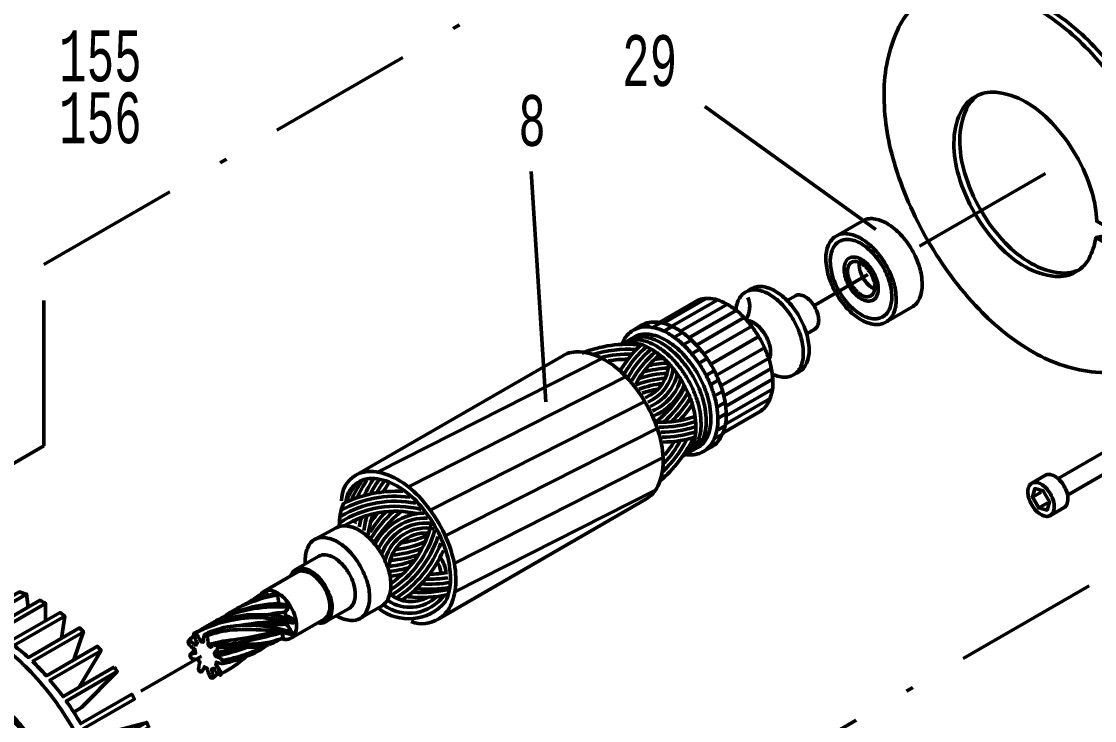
# Model space of a CAD drawing. Extents: x -99 to 181, y -251 to 146.
# Drawn here: x 34.7 to 108.5, y -70.7 to -22.6 of the extents above; entities that cross this region are included whole.
import ezdxf

# ---------------------------------------------------------------- set-up
doc = ezdxf.new("R2010")
doc.units = 0
doc.linetypes.add('STRICHPUNKT2', pattern=[18.5, 10, -4, 0.5, -4])
doc.layers.get('0').update_dxf_attribs({"linetype": 'CONTINUOUS'})
doc.layers.add('LE_ALL', color=7, linetype='CONTINUOUS', lineweight=50)
doc.layers.add('TXT_ALL', color=7, linetype='CONTINUOUS')
doc.styles.add('MONOTXT', font='monotxt.shx')

# ---------------------------------------------------------------- blocks, each defined once
blk = doc.blocks.new('DK12_4_00002', base_point=(90.112, 110.069))
at = {"layer": 'LE_ALL', "color": 2, "linetype": 'STRICHPUNKT2'}
blk.add_line((-0.666, -73.108), (36.232, -51.805), dxfattribs=at)
blk = doc.blocks.new('DK12_3_00011', base_point=(123.455, 68.094))
at = {"layer": 'LE_ALL', "color": 2, "linetype": 'STRICHPUNKT2'}
blk.add_lwpolyline([(36.232, -39.332), (165.261, 35.163), (165.261, 89.428), (155.962, 84.06)], dxfattribs=at)
blk = doc.blocks.new('29_00041', base_point=(94.145, -43.297))
at = {"layer": 'LE_ALL', "color": 2}
for points in [[(94.145, -43.297), (95.932, -42.265, 0.083138), (96.238, -42.014, 0.079165), (96.457, -41.662, 0.052648), (96.602, -41.185, 0.053743), (96.641, -40.698, 0.032425), (96.584, -40.07, 0.036434), (96.457, -39.523, 0.027049), (96.221, -38.886, 0.028593), (95.932, -38.313, 0.028593), (95.58, -37.776, 0.027049), (95.147, -37.254, 0.036434), (94.737, -36.87, 0.032425), (94.221, -36.506, 0.053743), (93.78, -36.298, 0.052648), (93.295, -36.184, 0.079165), (92.88, -36.199, 0.083138), (92.51, -36.337), (90.722, -37.369, 0.083138), (90.417, -37.621, 0.079165), (90.197, -37.973, 0.052648), (90.053, -38.449, 0.053743), (90.013, -38.936, 0.032425), (90.07, -39.564, 0.036434), (90.197, -40.112, 0.027049), (90.433, -40.748, 0.028593), (90.722, -41.321, 0.028593), (91.074, -41.858, 0.027049), (91.507, -42.38, 0.036434), (91.918, -42.764, 0.032425), (92.433, -43.128, 0.053743), (92.875, -43.337, 0.052648), (93.36, -43.45, 0.079165), (93.774, -43.436, 0.083138), (94.145, -43.297, 0.083138), (94.45, -43.046, 0.079165), (94.669, -42.694, 0.052648), (94.814, -42.217, 0.053743), (94.854, -41.731, 0.032425), (94.797, -41.102, 0.036434), (94.669, -40.555, 0.027049), (94.434, -39.919, 0.028593), (94.145, -39.345, 0.028593), (93.793, -38.808, 0.027049), (93.36, -38.286, 0.036434), (92.949, -37.902, 0.032425), (92.433, -37.539, 0.053743), (91.992, -37.33, 0.052648), (91.507, -37.217, 0.079165), (91.093, -37.231, 0.083138), (90.722, -37.369)], [(91.262, -37.623, 0.083138), (90.938, -37.743, 0.083138), (90.672, -37.963, 0.079165), (90.48, -38.271, 0.052648), (90.354, -38.687, 0.053743), (90.319, -39.112, 0.032425), (90.369, -39.662, 0.036434), (90.48, -40.14, 0.027049), (90.686, -40.696, 0.028593), (90.938, -41.196, 0.028593), (91.246, -41.665, 0.027049), (91.624, -42.122, 0.036434), (91.983, -42.457, 0.032425), (92.433, -42.775, 0.053743), (92.819, -42.957, 0.052648), (93.243, -43.056, 0.079165), (93.605, -43.044, 0.083138), (93.929, -42.923, 0.083138), (94.195, -42.703, 0.079165), (94.387, -42.395, 0.052648), (94.513, -41.979, 0.053743), (94.548, -41.554, 0.032425), (94.498, -41.005, 0.036434), (94.387, -40.527, 0.027049), (94.181, -39.971, 0.028593), (93.929, -39.47, 0.028593), (93.621, -39.001, 0.027049), (93.243, -38.545, 0.036434), (92.884, -38.209, 0.032425), (92.433, -37.892, 0.053743), (92.048, -37.709, 0.052648), (91.624, -37.61, 0.079165), (91.262, -37.623)], [(91.791, -38.826, 0.083138), (91.611, -38.893, 0.083138), (91.463, -39.016, 0.079165), (91.357, -39.187, 0.052648), (91.286, -39.418, 0.053743), (91.267, -39.654, 0.032425), (91.295, -39.96, 0.036434), (91.357, -40.226, 0.027049), (91.471, -40.535, 0.028593), (91.611, -40.813, 0.028593), (91.783, -41.074, 0.027049), (91.993, -41.328, 0.036434), (92.192, -41.514, 0.032425), (92.443, -41.691, 0.053743), (92.657, -41.792, 0.052648), (92.893, -41.847, 0.079165), (93.094, -41.84, 0.083138), (93.274, -41.773, 0.083138), (93.422, -41.651, 0.079165), (93.529, -41.48, 0.052648), (93.599, -41.248, 0.053743), (93.618, -41.012, 0.032425), (93.591, -40.707, 0.036434), (93.529, -40.441, 0.027049), (93.414, -40.132, 0.028593), (93.274, -39.853, 0.028593), (93.103, -39.593, 0.027049), (92.893, -39.339, 0.036434), (92.693, -39.152, 0.032425), (92.443, -38.976, 0.053743), (92.228, -38.874, 0.052648), (91.993, -38.819, 0.079165), (91.791, -38.826)], [(91.922, -39.128, 0.083138), (91.778, -39.181, 0.083138), (91.659, -39.279, 0.079165), (91.574, -39.416, 0.052648), (91.518, -39.601, 0.053743), (91.502, -39.79, 0.032425), (91.524, -40.034, 0.036434), (91.574, -40.247, 0.027049), (91.666, -40.494, 0.028593), (91.778, -40.717, 0.028593), (91.915, -40.926, 0.027049), (92.083, -41.129, 0.036434), (92.242, -41.278, 0.032425), (92.443, -41.419, 0.053743), (92.614, -41.5, 0.052648), (92.803, -41.544, 0.079165), (92.964, -41.539, 0.083138), (93.108, -41.485, 0.083138), (93.226, -41.387, 0.079165), (93.312, -41.25, 0.052648), (93.368, -41.065, 0.053743), (93.383, -40.876, 0.032425), (93.361, -40.632, 0.036434), (93.312, -40.419, 0.027049), (93.22, -40.172, 0.028593), (93.108, -39.949, 0.028593), (92.971, -39.741, 0.027049), (92.803, -39.538, 0.036434), (92.643, -39.389, 0.032425), (92.443, -39.247, 0.053743), (92.271, -39.166, 0.052648), (92.083, -39.122, 0.079165), (91.922, -39.128)], [(92.311, -39.181, 0.041671), (92.303, -39.328, 0.032425), (92.325, -39.572, 0.036434), (92.374, -39.785, 0.027049), (92.466, -40.032, 0.028593), (92.578, -40.255, 0.028593), (92.715, -40.464, 0.027049), (92.883, -40.667, 0.036434), (93.043, -40.816, 0.032425), (93.243, -40.957, 0.041671), (93.375, -41.023)]]:
    blk.add_lwpolyline(points, format="xyb", dxfattribs=at)
blk = doc.blocks.new('8_00047', base_point=(56.35, -63.486))
at = {"layer": 'LE_ALL', "color": 2}
for p, q in [((81.833, -41.642), (78.837, -43.372)), ((82.538, -41.772), (79.417, -43.574)), ((83.243, -42.05), (80.008, -43.918)), ((83.837, -42.495), (80.598, -44.365)), ((77.965, -43.283), (77.463, -43.573)), ((78.652, -43.339), (78.149, -43.629)), ((84.393, -42.977), (81.115, -44.87)), ((79.468, -43.58), (78.965, -43.87)), ((80.136, -44.025), (79.633, -44.315)), ((84.931, -43.571), (81.621, -45.482)), ((80.766, -44.526), (80.264, -44.816)), ((85.358, -44.312), (82.1, -46.194)), ((81.36, -45.138), (80.858, -45.428)), ((85.787, -45.053), (82.499, -46.951)), ((59.214, -53.594), (74.563, -45.814)), ((81.805, -45.824), (81.303, -46.114)), ((86.032, -45.815), (82.795, -47.684)), ((86.262, -46.486), (83, -48.369)), ((61.302, -54.627), (76.315, -47.017)), ((82.343, -46.621), (81.841, -46.911)), ((86.353, -47.222), (83.121, -49.088)), ((82.64, -47.27), (82.138, -47.56)), ((86.337, -47.916), (83.16, -49.75)), ((82.863, -48.086), (82.36, -48.376)), ((86.182, -48.542), (83.108, -50.317)), ((62.804, -56.225), (77.557, -48.747)), ((83.067, -48.828), (82.564, -49.118)), ((83.16, -49.588), (82.657, -49.878)), ((63.835, -57.995), (78.421, -50.602)), ((83.104, -50.404), (82.602, -50.694)), ((82.9, -50.998), (82.397, -51.288)), ((64.454, -59.889), (78.815, -52.61)), ((64.497, -61.844), (78.301, -54.846)), ((53.384, -63.774), (53.412, -63.97)), ((48.08, -65.506), (48.201, -65.694)), ((47.851, -67.788), (48.219, -67.457))]:
    blk.add_line(p, q, dxfattribs=at)
for points in [[(86.32, -46.865, 0.029791), (86.561, -46.965, 0.052648), (87.027, -47.074, 0.079165), (87.426, -47.06, 0.083138), (87.782, -46.927, 0.083138), (88.075, -46.685, 0.079165), (88.286, -46.347, 0.052648), (88.425, -45.889, 0.053743), (88.463, -45.421, 0.032425), (88.408, -44.817, 0.036434), (88.286, -44.291, 0.027049), (88.059, -43.68, 0.028593), (87.782, -43.129, 0.028593), (87.443, -42.613, 0.027049), (87.027, -42.111, 0.036434), (86.633, -41.742, 0.032425), (86.137, -41.393, 0.053743), (85.713, -41.192, 0.052648), (85.247, -41.083, 0.079165), (84.848, -41.097, 0.083138), (84.492, -41.23, 0.083138), (84.199, -41.471, 0.079165), (83.988, -41.81, 0.052648), (83.849, -42.268, 0.022799), (83.821, -42.465)], [(87.968, -46.792, 0.050168), (88.178, -46.698, 0.083138), (88.472, -46.456, 0.079165), (88.683, -46.118, 0.052648), (88.821, -45.659, 0.053743), (88.86, -45.192, 0.032425), (88.805, -44.588, 0.036434), (88.683, -44.062, 0.027049), (88.456, -43.451, 0.028593), (88.178, -42.9, 0.028593), (87.84, -42.384, 0.027049), (87.424, -41.882, 0.036434), (87.029, -41.513, 0.032425), (86.534, -41.163, 0.053743), (86.11, -40.963, 0.052648), (85.644, -40.854, 0.079165), (85.245, -40.867, 0.083138), (84.889, -41, 0.050168), (84.702, -41.135)], [(82.943, -50.906), (85.455, -49.455, 0.083138), (85.846, -49.133, 0.079166), (86.127, -48.682, 0.052648), (86.312, -48.072, 0.053743), (86.363, -47.449, 0.032425), (86.29, -46.644, 0.036434), (86.127, -45.943, 0.027049), (85.825, -45.129, 0.028593), (85.455, -44.395, 0.028593), (85.004, -43.708, 0.027049), (84.45, -43.039, 0.036434), (83.924, -42.547, 0.032425), (83.264, -42.082, 0.053743), (82.699, -41.814, 0.052648), (82.078, -41.669, 0.079165), (81.547, -41.687, 0.083138), (81.073, -41.865), (78.56, -43.315)], [(88.693, -44.094), (89.245, -43.776, 0.156851), (89.434, -43.567, 0.106617), (89.52, -43.168, 0.072341), (89.457, -42.736, 0.058752), (89.245, -42.243, 0.058752), (88.924, -41.813, 0.072341), (88.581, -41.543, 0.106617), (88.193, -41.417, 0.156851), (87.918, -41.477), (87.35, -41.804)], [(81.593, -52.191, 0.083138), (82.023, -51.836, 0.079165), (82.332, -51.34, 0.052649), (82.536, -50.669, 0.053743), (82.592, -49.984, 0.032425), (82.511, -49.099, 0.036434), (82.332, -48.328, 0.027049), (82, -47.432, 0.028593), (81.593, -46.624, 0.028593), (81.097, -45.868, 0.027049), (80.488, -45.133, 0.036434), (79.91, -44.592, 0.032425), (79.183, -44.08, 0.053743), (78.562, -43.786, 0.052649), (77.879, -43.626, 0.079165), (77.294, -43.646, 0.083138), (76.773, -43.841), (77.34, -43.514, -0.083138), (77.862, -43.319, -0.079165), (78.446, -43.299, -0.052649), (79.129, -43.458, -0.053743), (79.75, -43.752, -0.032425), (80.477, -44.265, -0.036434), (81.055, -44.805, -0.027049), (81.665, -45.541, -0.028593), (82.161, -46.297, -0.028593), (82.567, -47.104, -0.027049), (82.9, -48, -0.036434), (83.079, -48.771, -0.032425), (83.159, -49.656, -0.053743), (83.103, -50.342, -0.052649), (82.9, -51.013, -0.079165), (82.59, -51.509, -0.083138), (82.161, -51.863), (81.584, -52.196)], [(86.106, -45.878, 0.016649), (86.124, -45.839, 0.052648), (86.194, -45.607, 0.053743), (86.214, -45.371, 0.032425), (86.186, -45.066, 0.036434), (86.124, -44.8, 0.027049), (86.009, -44.491, 0.028593), (85.869, -44.212, 0.028593), (85.698, -43.952, 0.027049), (85.488, -43.698, 0.036434), (85.288, -43.512, 0.032425), (85.038, -43.335, 0.053743), (84.824, -43.233, 0.052686), (84.588, -43.177, 0.00521), (84.575, -43.177)], [(80.069, -52.565), (81.203, -51.91, 0.083138), (81.594, -51.588, 0.079166), (81.875, -51.137, 0.052648), (82.06, -50.527, 0.053743), (82.111, -49.904, 0.032425), (82.038, -49.099, 0.036434), (81.875, -48.398, 0.027049), (81.573, -47.584, 0.028593), (81.203, -46.85, 0.028593), (80.752, -46.162, 0.027049), (80.198, -45.494, 0.036434), (79.672, -45.002, 0.032425), (79.012, -44.536, 0.053743), (78.447, -44.269, 0.052648), (77.826, -44.124, 0.079166), (77.295, -44.142, 0.083138), (76.821, -44.319), (75.938, -44.829)], [(76.773, -43.841, 0.083138), (76.342, -44.194, 0.079165), (76.032, -44.69, 0.008971), (75.987, -44.801)], [(80.525, -52.302, 0.083138), (80.915, -51.98, 0.079166), (81.196, -51.529, 0.052648), (81.381, -50.918, 0.053743), (81.432, -50.296, 0.032425), (81.359, -49.491, 0.036434), (81.196, -48.79, 0.027049), (80.894, -47.976, 0.028593), (80.525, -47.241, 0.028593), (80.074, -46.554, 0.027049), (79.519, -45.885, 0.036434), (78.994, -45.394, 0.032425), (78.333, -44.928, 0.053743), (77.769, -44.661, 0.052648), (77.147, -44.516, 0.079165), (76.616, -44.534, 0.083138), (76.142, -44.711)], [(80.172, -52.506, 0.083138), (80.562, -52.184, 0.079166), (80.843, -51.733, 0.052648), (81.028, -51.122, 0.053743), (81.079, -50.499, 0.032425), (81.006, -49.695, 0.036434), (80.843, -48.994, 0.027049), (80.541, -48.179, 0.028593), (80.172, -47.445, 0.028593), (79.721, -46.758, 0.027049), (79.166, -46.089, 0.036434), (78.641, -45.598, 0.032425), (77.98, -45.132, 0.053743), (77.416, -44.865, 0.052649), (76.795, -44.72, 0.079165), (76.263, -44.738)], [(80.88, -52.097, 0.083138), (81.271, -51.775, 0.079166), (81.552, -51.324, 0.052649), (81.737, -50.713, 0.053743), (81.788, -50.09, 0.032425), (81.714, -49.286, 0.036434), (81.552, -48.585, 0.027049), (81.25, -47.77, 0.028593), (80.88, -47.036, 0.028593), (80.429, -46.349, 0.027049), (79.875, -45.68, 0.036434), (79.349, -45.189, 0.032425), (78.689, -44.723, 0.053743), (78.124, -44.456, 0.052648), (77.503, -44.311, 0.079165), (76.972, -44.329, 0.083138), (76.498, -44.506)], [(61.499, -63.892, 0.248807), (63.385, -63.7, 0.156851), (64.196, -62.804, 0.106617), (64.566, -61.09, 0.072341), (64.296, -59.234, 0.058752), (63.385, -57.117, 0.058752), (62.007, -55.269, 0.072341), (60.535, -54.107, 0.106617), (58.865, -53.57, 0.156851), (57.684, -53.825), (71.957, -45.584)], [(63.385, -63.7), (77.64, -55.47, 0.156851), (78.45, -54.575, 0.106617), (78.82, -52.86, 0.072341), (78.55, -51.004, 0.058752), (77.64, -48.887, 0.058752), (76.261, -47.039, 0.072341), (74.789, -45.878, 0.106617), (73.119, -45.341, 0.156851), (71.938, -45.595)], [(80.357, -52.398, 0.00832), (80.467, -52.414, 0.079165), (81.052, -52.396, 0.083138), (81.574, -52.202)], [(59.24, -62.978, 0.406292), (63.855, -62.525, 0.106617), (64.194, -60.953, 0.072341), (63.947, -59.252, 0.058752), (63.112, -57.31, 0.058752), (61.848, -55.616, 0.072341), (60.498, -54.551, 0.106617), (58.967, -54.059, 0.416494), (56.987, -55.694)], [(60.906, -54.945, 0.131204), (56.827, -55.772, 0.093946), (56.547, -57.322)], [(58.076, -63.612), (59.452, -62.836, 0.156851), (59.895, -62.348, 0.106617), (60.096, -61.412, 0.072341), (59.949, -60.399, 0.058752), (59.452, -59.244, 0.058752), (58.7, -58.235, 0.072341), (57.896, -57.601, 0.106617), (56.985, -57.308, 0.156851), (56.341, -57.447), (54.944, -58.205)], [(56.35, -63.486, 0.005084), (56.413, -63.523, 0.106617), (57.331, -63.818, 0.156851), (57.98, -63.678, 0.156851), (58.425, -63.186, 0.106617), (58.629, -62.244, 0.072341), (58.48, -61.224, 0.058752), (57.98, -60.061, 0.058752), (57.222, -59.045, 0.072341), (56.413, -58.407, 0.106617), (55.495, -58.112, 0.156851), (54.847, -58.252, 0.156851), (54.401, -58.744, 0.106617), (54.198, -59.686, 0.017326), (54.206, -59.934)], [(55.832, -63.785), (57.218, -62.985, 0.156851), (57.513, -62.659, 0.106617), (57.648, -62.036, 0.072341), (57.55, -61.36, 0.058752), (57.218, -60.59, 0.058752), (56.717, -59.918, 0.072341), (56.181, -59.495, 0.106617), (55.574, -59.3, 0.156851), (55.144, -59.393), (53.536, -60.321)], [(53.227, -65.041), (55.516, -63.719, 0.156851), (55.78, -63.427, 0.106617), (55.901, -62.868, 0.072341), (55.813, -62.263, 0.058752), (55.516, -61.573, 0.058752), (55.067, -60.971, 0.072341), (54.587, -60.592, 0.106617), (54.042, -60.417, 0.156851), (53.658, -60.5), (51.361, -61.825, -0.156851), (51.746, -61.742, -0.106617), (52.29, -61.917, -0.072341), (52.77, -62.295, -0.058752), (53.219, -62.898, -0.058752), (53.516, -63.588, -0.072341), (53.604, -64.193, -0.106617), (53.484, -64.752, -0.156851), (53.219, -65.043, -0.156851), (52.834, -65.126, -0.048291), (52.578, -65.076, -0.079117), (50.353, -65.454, 0.044011), (48.08, -65.506, 0.032056), (47.991, -65.513, 0.050378), (47.936, -65.527, 0.012417), (47.87, -65.553, 0.012955), (47.808, -65.581, 0.052593), (47.762, -65.609, 0.032769), (47.698, -65.666, 0.006902), (47.661, -65.624, 0.012928), (47.641, -65.603, 0.000725), (47.611, -65.573, 0.000761), (47.583, -65.545, 0.013584), (47.562, -65.526, 0.007075), (47.522, -65.491, 0.014655), (47.525, -65.363, 0.027243), (47.521, -65.294, 0.003116), (47.509, -65.196, 0.002753), (47.494, -65.085, 0.024056), (47.478, -65.006, 0.013772), (47.441, -64.869, -0.071485), (49.213, -64.473, -0.039717), (51.808, -64.521, -0.041764), (53.215, -64.788), (53.294, -64.675, 0.010991), (53.223, -64.537, 0.020159), (53.18, -64.464, 0.001798), (53.114, -64.363, 0.001834), (53.049, -64.264, 0.020573), (53, -64.198, 0.011103), (52.903, -64.08, 0.01141), (52.914, -64.041, 0.021482), (52.919, -64.02, 0.001912), (52.924, -63.989, 0.001736), (52.93, -63.955, 0.019506), (52.933, -63.931, 0.010872), (52.935, -63.887, 0.022862), (53.036, -63.929, 0.036877), (53.102, -63.947, 0.006942), (53.189, -63.964, 0.008219), (53.262, -63.975, 0.043733), (53.317, -63.978, 0.024915), (53.412, -63.97, 0.043623), (51.074, -63.624, 0.063639), (49.044, -63.816, 0.068807), (46.644, -64.677, -0.011055), (46.74, -64.796, -0.020462), (46.788, -64.864, -0.001819), (46.852, -64.964, -0.001792), (46.916, -65.066, -0.020156), (46.958, -65.139, -0.010972), (47.026, -65.278, -0.013932), (47.063, -65.279, -0.025747), (47.083, -65.281, -0.002786), (47.111, -65.285, -0.002532), (47.142, -65.29, -0.023393), (47.164, -65.295, -0.013278), (47.202, -65.306, -0.018738), (47.198, -65.184, -0.031148), (47.203, -65.111, -0.004863), (47.217, -65.015, -0.00576), (47.231, -64.934, -0.036932), (47.245, -64.877, -0.020409), (47.283, -64.777), (47.441, -64.869)], [(55.064, -63.98, 0.021742), (55.194, -63.998, 0.156851), (55.624, -63.906, 0.156851), (55.919, -63.58, 0.106617), (56.053, -62.956, 0.072341), (55.955, -62.281, 0.058752), (55.624, -61.511, 0.058752), (55.122, -60.838, 0.072341), (54.587, -60.416, 0.106617), (53.979, -60.22, 0.156851), (53.55, -60.313, 0.156851), (53.255, -60.639, 0.021742), (53.206, -60.761)], [(52.284, -62.073), (52.126, -61.981, 0.058406), (49.751, -62.861)], [(51.656, -62.107, 0.000705), (51.631, -62.068, 0.020461), (51.583, -62, 0.011055), (51.487, -61.881, 0.050626), (50.235, -62.629)], [(53.044, -62.898), (52.923, -62.71, 0.092837), (50.511, -62.913, 0.058406), (48.137, -63.793)], [(52.365, -62.695, 0.014655), (52.368, -62.567, 0.027243), (52.364, -62.498, 0.003116), (52.352, -62.4, 0.002753), (52.336, -62.289, 0.024056), (52.321, -62.21, 0.013771), (52.284, -62.073, 0.069532), (49.873, -62.813, 0.050626), (48.62, -63.561)], [(46.523, -64.725, -0.05765), (48.885, -63.725, -0.107625), (50.953, -63.437, -0.091401), (53.384, -63.774, 0.016047), (53.281, -63.692, 0.02734), (53.216, -63.65, 0.003661), (53.126, -63.598, 0.004265), (53.047, -63.555, 0.03188), (52.989, -63.528, 0.01733), (52.88, -63.49, 0.006492), (52.863, -63.437, 0.012454), (52.853, -63.41, 0.000644), (52.838, -63.37, 0.000625), (52.822, -63.329, 0.012089), (52.81, -63.302, 0.006396), (52.786, -63.25, 0.029338), (51.527, -63.436)], [(52.786, -63.25, 0.030221), (52.857, -63.198, 0.050552), (52.894, -63.161, 0.011407), (52.936, -63.106, 0.010071), (52.981, -63.043, 0.044557), (53.01, -62.989, 0.028341), (53.044, -62.898, 0.054607), (50.67, -63.005, 0.069532), (48.258, -63.745, 0.050626), (47.006, -64.493)], [(53.294, -64.675, 0.074321), (51.877, -64.301, 0.08018), (49.08, -64.225, 0.075423), (47.283, -64.777)], [(46.644, -64.677), (46.523, -64.725, 0.01158), (46.561, -64.868, 0.021559), (46.586, -64.943, 0.00199), (46.628, -65.049, 0.001892), (46.673, -65.161, 0.020498), (46.708, -65.239, 0.011292), (46.781, -65.375, 0.016579), (46.757, -65.399, 0.029875), (46.745, -65.413, 0.003844), (46.73, -65.434, 0.003569), (46.714, -65.457, 0.027727), (46.703, -65.475, 0.015968), (46.688, -65.507, 0.015649), (46.584, -65.423, 0.02677), (46.52, -65.379, 0.003495), (46.43, -65.324, 0.004056), (46.351, -65.278, 0.031094), (46.293, -65.25, 0.016867), (46.183, -65.208), (46.155, -65.372, 0.012272), (46.248, -65.489, 0.021875), (46.305, -65.551, 0.002215), (46.388, -65.633, 0.002425), (46.465, -65.708, 0.023955), (46.521, -65.757, 0.012841), (46.632, -65.84, 0.008022), (46.635, -65.889, 0.01537), (46.637, -65.915, 0.000972), (46.643, -65.952, 0.000907), (46.648, -65.992, 0.014353), (46.653, -66.02, 0.007752), (46.664, -66.071, 0.031658), (46.574, -66.074, 0.049669), (46.518, -66.086, 0.012154), (46.45, -66.109, 0.012863), (46.387, -66.134, 0.052609), (46.34, -66.16, 0.032603), (46.273, -66.214)], [(52.177, -64.567, -0.028129), (49.558, -65.114, 0.04779), (47.522, -65.491)], [(51.69, -65.487, 0.050109), (52.694, -64.992, 0.097209), (52.555, -64.677)], [(50.219, -65.659, -0.029304), (48.037, -66.286, 0.006492), (48.02, -66.233, 0.012454), (48.01, -66.206, 0.000644), (47.995, -66.166, 0.000625), (47.979, -66.126, 0.012089), (47.967, -66.098, 0.006396), (47.943, -66.046, 0.030221), (48.014, -65.994, 0.050552), (48.051, -65.957, 0.011407), (48.093, -65.902, 0.010071), (48.138, -65.839, 0.044557), (48.168, -65.785, 0.028342), (48.201, -65.694, -0.046884), (50.4, -65.665, 0.084389), (51.679, -65.495)], [(48.552, -66.768, 0.064815), (50.145, -66.27, -0.083137), (48.451, -67.471, 0.010991), (48.38, -67.333, 0.020159), (48.337, -67.26, 0.001798), (48.271, -67.159, 0.001834), (48.206, -67.06, 0.020573), (48.157, -66.994, 0.011103), (48.06, -66.876, 0.01141), (48.071, -66.837, 0.021482), (48.076, -66.816, 0.001912), (48.081, -66.785, 0.001736), (48.087, -66.752, 0.019506), (48.09, -66.727, 0.010872), (48.092, -66.683, 0.022862), (48.194, -66.725, 0.036878), (48.259, -66.743, 0.006942), (48.346, -66.76, 0.008219), (48.419, -66.771, 0.043733), (48.474, -66.774, 0.024915), (48.569, -66.766), (48.541, -66.57, 0.038294), (50.051, -66.172, 0.087401), (51.27, -65.597)], [(46.641, -65.846), (46.273, -66.214), (46.352, -66.418, 0.023556), (46.453, -66.457, 0.037837), (46.518, -66.473, 0.007317), (46.604, -66.486, 0.008639), (46.677, -66.495, 0.044752), (46.731, -66.496, 0.025639), (46.825, -66.484, 0.006172), (46.853, -66.534, 0.011746), (46.869, -66.56, 0.000583), (46.893, -66.597, 0.000589), (46.916, -66.634, 0.011863), (46.933, -66.659, 0.006203), (46.967, -66.705, 0.02103), (46.927, -66.801, 0.037913), (46.911, -66.857, 0.006081), (46.896, -66.936, 0.005126), (46.879, -67.031, 0.031922), (46.872, -67.103, 0.01929), (46.873, -67.223), (47.022, -67.372, 0.029608), (47.091, -67.316, 0.049859), (47.126, -67.278, 0.011029), (47.166, -67.221, 0.00965), (47.209, -67.155, 0.043551), (47.237, -67.099, 0.027642), (47.269, -67.006, 0.009039), (47.308, -67.033, 0.016499), (47.331, -67.048, 0.00122), (47.363, -67.066, 0.001329), (47.393, -67.083, 0.017966), (47.414, -67.094, 0.009433), (47.455, -67.113, 0.011702), (47.491, -67.256, 0.021798), (47.515, -67.331, 0.00203), (47.555, -67.437, 0.00192), (47.598, -67.55, 0.020616), (47.632, -67.627, 0.01138), (47.702, -67.764), (47.851, -67.788, 0.014333), (47.851, -67.658, 0.02667), (47.845, -67.588, 0.002988), (47.831, -67.489, 0.002653), (47.813, -67.378, 0.023665), (47.796, -67.298, 0.013502), (47.757, -67.161, 0.018034), (47.789, -67.154, 0.031233), (47.808, -67.149, 0.004464), (47.832, -67.139, 0.004594), (47.855, -67.13, 0.03215), (47.872, -67.122, 0.018298), (47.9, -67.105, 0.012103), (47.991, -67.223, 0.021632), (48.047, -67.286, 0.002158), (48.13, -67.37, 0.00235), (48.206, -67.447, 0.023566), (48.261, -67.497, 0.012631), (48.372, -67.584), (48.451, -67.471)], [(48.541, -66.57, 0.016047), (48.438, -66.488, 0.02734), (48.373, -66.446, 0.003661), (48.283, -66.394, 0.004265), (48.204, -66.351, 0.03188), (48.146, -66.324, 0.01733), (48.037, -66.286)]]:
    blk.add_lwpolyline(points, format="xyb", dxfattribs=at)
for centre, radius, start, end in [((83.146, -42.233), 1.63, -32.63258, 22.99917), ((76.396, -53.425), 8.608, 84.07444, 111.55116), ((82.828, -50.724), 8.067, 133.08512, 148.91817), ((82.828, -50.724), 7.724, 131.83663, 149.3764), ((76.396, -53.425), 8.265, 86.03543, 107.14574), ((76.396, -53.425), 7.921, 87.99425, 103.37435), ((82.828, -50.724), 7.381, 130.86992, 150.03617), ((82.828, -50.724), 7.037, 129.66812, 150.91444), ((82.828, -50.724), 6.694, 129.66812, 152.01761), ((76.396, -53.425), 7.578, 89.9574, 100.11056), ((79.606, -54.705), 8.265, 93.07922, 105.03279), ((76.65, -46.147), 2.53, -68.4428, 0.98592), ((76.65, -46.147), 2.874, -67.26339, -6.56474), ((79.606, -54.705), 8.608, 92.52517, 101.97855), ((79.606, -54.705), 8.951, 94.78615, 98.83802), ((79.606, -54.705), 7.578, 94.80043, 110.60093), ((79.606, -54.705), 7.921, 93.69981, 108.02493), ((76.65, -46.147), 3.217, -66.56681, -12.6466), ((76.65, -46.147), 3.561, -66.20871, -17.69258), ((79.606, -54.705), 7.234, 96.57881, 109.74777), ((79.606, -54.705), 6.891, 99.51331, 108.9249), ((76.65, -46.147), 3.904, -66.09794, -22.09529), ((73.657, -44.185), 7.578, -51.32511, -28.11379), ((73.657, -44.185), 7.921, -49.1106, -29.92356), ((73.657, -44.185), 8.265, -46.11845, -31.74971), ((73.657, -44.185), 8.608, -43.06421, -33.61084), ((78.73, -43.481), 6.694, -92.66612, -70.75378), ((78.73, -43.481), 7.037, -91.50844, -70.75378), ((78.73, -43.481), 7.381, -90.58325, -71.95558), ((78.73, -43.481), 7.724, -89.87614, -72.92229), ((73.096, -47.595), 8.608, -50.38015, -25.16011), ((73.096, -47.595), 8.265, -46.32022, -27.12109), ((78.73, -43.481), 8.067, -89.37653, -74.17078), ((73.096, -47.595), 7.921, -42.89529, -29.07991), ((73.096, -47.595), 7.578, -39.87879, -31.04306), ((58.67, -55.533), 1.973, 120, -178.70623), ((64.786, -59.304), 8.608, 145.87861, 154.8399), ((65.207, -59.094), 8.608, 145.87861, 154.8399), ((65.568, -59.004), 8.608, 145.87861, 154.8399), ((66.049, -58.884), 8.608, 145.87861, 154.8399), ((66.049, -58.884), 8.265, 145.46206, 152.87891), ((66.049, -58.884), 7.921, 144.49099, 150.92009), ((66.049, -58.884), 7.578, 143.71514, 148.95694), ((60.415, -62.997), 7.724, 82.73508, 118.9307), ((60.415, -62.997), 7.037, 75.41735, 123.31571), ((60.415, -62.997), 7.381, 79.10798, 120.50759), ((60.415, -62.997), 6.694, 77.13436, 121.71413), ((66.049, -58.884), 8.265, 164.87946, 169.46709), ((66.049, -58.884), 7.921, 163.19738, 170.94594), ((66.049, -58.884), 7.578, 161.56104, 172.88864), ((65.215, -61.577), 7.578, 136.25696, 149.53072), ((65.215, -61.577), 7.921, 139.31459, 145.51141), ((65.487, -62.293), 7.921, 130.88941, 148.61174), ((65.487, -62.293), 7.578, 128.67489, 149.53072), ((62.495, -60.331), 3.904, 91.76372, 152.70991), ((62.495, -60.331), 3.561, 87.98725, 155.56585), ((66.049, -58.884), 8.608, 166.61085, 168.33891), ((62.495, -60.331), 3.217, 83.62976, 159.59285), ((62.495, -60.331), 2.874, 78.43347, 165.59275), ((56.317, -55.754), 6.694, -55.64852, -12.05197), ((62.495, -60.331), 2.53, 85.63835, 175.8962), ((56.317, -55.754), 7.037, -57.69404, -15.11338), ((56.317, -55.754), 7.381, -58.93088, -18.05968), ((59.692, -51.337), 7.234, -81.53993, -66.09506), ((59.539, -51.774), 7.578, -85.19957, -69.39907), ((59.539, -51.774), 7.234, -83.42119, -66.09506), ((56.317, -55.754), 7.724, -57.60024, -20.91424), ((56.317, -55.754), 8.067, -55.81968, -23.69671), ((59.168, -52.91), 7.234, -83.42119, -69.11794), ((59.539, -51.774), 7.921, -86.30019, -71.97507), ((61.796, -60.721), 2.097, 4.81015, 36.67006), ((59.168, -52.91), 7.578, -83.97963, -73.25852), ((61.796, -60.721), 1.753, 4.31659, 31.42927), ((59.168, -52.91), 7.921, -83.67635, -77.43561), ((62.749, -53.053), 8.265, -93.96457, -79.97837), ((62.749, -53.053), 7.921, -92.00575, -80.89523), ((62.749, -53.053), 7.578, -90.0426, -80.53898), ((51.682, -62.381), 0.643, 120, 150.3866), ((62.169, -53.633), 8.265, -93.96457, -76.28965), ((62.749, -53.053), 8.608, -95.92556, -80.64517), ((61.34, -60.351), 2.974, -125.44977, -35.87881), ((61.4, -60.24), 2.673, -123.57141, -46.30825), ((61.481, -60.211), 2.306, -128.12196, -61.15746), ((62.169, -53.633), 8.608, -95.92556, -77.46336), ((52.795, -80.851), 16.965, 89.52593, 100.45491), ((53.25, -89.551), 25.473, 90.78128, 95.37279), ((51.317, -70.287), 7.222, 131.2252, 135.30763), ((41.058, -21.5), 44.671, -79.52369, -75.10121), ((45.635, -52.759), 13.498, -80.11195, -72.46765), ((49.079, -62.505), 3.912, -74.10726, -51.0105)]:
    blk.add_arc(centre, radius, start, end, dxfattribs=at)
blk = doc.blocks.new('16_00057', base_point=(111.787, -45.976))
at = {"layer": 'LE_ALL', "color": 2}
blk.add_line((114.502, -40.891), (114.884, -40.81), dxfattribs=at)
for points in [[(111.787, -45.976, 0.011581), (111.991, -45.864, 0.156851), (114.062, -43.577, 0.068258), (114.884, -40.81), (108.967, -37.394), (108.585, -37.475, -0.065566), (108.201, -38.743, -0.156851), (107.213, -39.835, -0.156851), (105.773, -40.146, -0.106617), (103.736, -39.491, -0.072341), (101.941, -38.074, -0.058752), (100.26, -35.821, -0.058752), (99.149, -33.239, -0.072341), (98.82, -30.975, -0.106617), (99.271, -28.884, -0.156851), (100.26, -27.792, -0.156851), (101.7, -27.482, -0.106617), (103.736, -28.137, -0.072341), (105.532, -29.553, -0.058752), (107.213, -31.807, -0.058752), (108.323, -34.389, -0.062859), (108.647, -36.352), (114.597, -39.788, 0.008379), (114.603, -39.432, 0.072341), (113.914, -34.692, 0.058752), (111.587, -29.284, 0.058752), (108.067, -24.566, 0.072341), (104.307, -21.599, 0.106617), (100.043, -20.228, 0.156851), (97.027, -20.878, 0.156851), (94.956, -23.164, 0.106617), (94.012, -27.543, 0.072341), (94.701, -32.283, 0.058752), (97.027, -37.691, 0.058752), (100.547, -42.409, 0.072341), (104.307, -45.376, 0.106617), (108.572, -46.747, 0.156851), (111.587, -46.097, 0.156851), (113.658, -43.811, 0.071877), (114.502, -40.891), (108.585, -37.475)], [(114.597, -39.788), (114.995, -39.702, 0.011864), (115.007, -39.198, 0.072341), (114.318, -34.459, 0.058752), (111.991, -29.051, 0.058752), (108.471, -24.333, 0.072341), (104.711, -21.366, 0.106617), (100.447, -19.994, 0.156851), (97.431, -20.645, 0.011581), (97.232, -20.766)], [(100.467, -27.686, 0.132064), (99.675, -28.651, 0.106617), (99.224, -30.742, 0.072341), (99.553, -33.005, 0.058752), (100.664, -35.588, 0.058752), (102.345, -37.841, 0.072341), (104.14, -39.257, 0.106617), (106.177, -39.912, 0.132064), (107.409, -39.709)]]:
    blk.add_lwpolyline(points, format="xyb", dxfattribs=at)
blk = doc.blocks.new('39_00058', base_point=(124.318, -44.98))
at = {"layer": 'LE_ALL', "color": 2}
blk.add_line((104.656, -56.077), (105.249, -55.734), dxfattribs=at)
for points in [[(106.637, -55.189), (127.52, -43.132, 0.156851), (127.613, -43.029, 0.106617), (127.655, -42.833, 0.072341), (127.624, -42.621, 0.058752), (127.52, -42.379, 0.058752), (127.363, -42.168, 0.072341), (127.194, -42.035, 0.106617), (127.004, -41.974, 0.156851), (126.869, -42.003), (105.985, -54.06)], [(127.592, -43.066), (127.679, -42.942, 0.047102), (127.698, -42.909, 0.106617), (127.736, -42.733, 0.072341), (127.708, -42.542, 0.058752), (127.615, -42.324, 0.058752), (127.473, -42.134, 0.072341), (127.321, -42.015, 0.106617), (127.15, -41.959, 0.054304), (127.078, -41.962), (126.964, -41.974)], [(126.189, -43.901, 0.156851), (126.281, -43.798, 0.106617), (126.323, -43.602, 0.072341), (126.293, -43.39, 0.058752), (126.189, -43.148, 0.058752), (126.031, -42.937, 0.072341), (125.863, -42.804, 0.106617), (125.672, -42.743, 0.156851), (125.537, -42.772)], [(126.474, -43.736, 0.156851), (126.566, -43.634, 0.106617), (126.609, -43.438, 0.072341), (126.578, -43.225, 0.058752), (126.474, -42.983, 0.058752), (126.316, -42.772, 0.072341), (126.148, -42.64, 0.106617), (125.957, -42.578, 0.156851), (125.822, -42.607)], [(126.751, -43.576, 0.156851), (126.844, -43.473, 0.106617), (126.886, -43.277, 0.072341), (126.855, -43.065, 0.058752), (126.751, -42.823, 0.058752), (126.594, -42.612, 0.072341), (126.425, -42.479, 0.106617), (126.235, -42.418, 0.156851), (126.1, -42.447)], [(127.02, -43.421, 0.156851), (127.112, -43.318, 0.106617), (127.155, -43.122, 0.072341), (127.124, -42.91, 0.058752), (127.02, -42.668, 0.058752), (126.862, -42.457, 0.072341), (126.694, -42.324, 0.106617), (126.503, -42.263, 0.156851), (126.368, -42.292)], [(127.279, -43.271, 0.156851), (127.372, -43.169, 0.106617), (127.414, -42.973, 0.072341), (127.383, -42.761, 0.058752), (127.279, -42.519, 0.058752), (127.122, -42.307, 0.072341), (126.953, -42.175, 0.106617), (126.762, -42.113, 0.156851), (126.627, -42.142)], [(124.846, -44.676, 0.156851), (124.939, -44.573, 0.106617), (124.981, -44.377, 0.072341), (124.95, -44.165, 0.058752), (124.846, -43.923, 0.058752), (124.689, -43.712, 0.072341), (124.52, -43.579, 0.106617), (124.329, -43.518, 0.156851), (124.195, -43.547)], [(125.142, -44.505, 0.156851), (125.235, -44.402, 0.106617), (125.277, -44.206, 0.072341), (125.246, -43.994, 0.058752), (125.142, -43.752, 0.058752), (124.984, -43.541, 0.072341), (124.816, -43.408, 0.106617), (124.625, -43.347, 0.156851), (124.49, -43.376)], [(125.42, -44.345, 0.156851), (125.512, -44.242, 0.106617), (125.555, -44.046, 0.072341), (125.524, -43.834, 0.058752), (125.42, -43.592, 0.058752), (125.262, -43.381, 0.072341), (125.094, -43.248, 0.106617), (124.903, -43.187, 0.156851), (124.768, -43.216)], [(125.688, -44.19, 0.156851), (125.781, -44.087, 0.106617), (125.823, -43.891, 0.072341), (125.792, -43.679, 0.058752), (125.688, -43.437, 0.058752), (125.53, -43.226, 0.072341), (125.362, -43.093, 0.106617), (125.171, -43.032, 0.156851), (125.036, -43.061)], [(125.947, -44.04, 0.156851), (126.04, -43.937, 0.106617), (126.082, -43.741, 0.072341), (126.051, -43.529, 0.058752), (125.947, -43.287, 0.058752), (125.79, -43.076, 0.072341), (125.622, -42.943, 0.106617), (125.431, -42.882, 0.156851), (125.296, -42.911)], [(124.041, -45.141, 0.156851), (124.133, -45.038, 0.106617), (124.176, -44.842, 0.072341), (124.145, -44.63, 0.058752), (124.041, -44.388, 0.058752), (123.883, -44.177, 0.072341), (123.715, -44.044, 0.106617), (123.524, -43.983, 0.156851), (123.389, -44.012)], [(124.318, -44.98, 0.156851), (124.411, -44.878, 0.106617), (124.453, -44.682, 0.072341), (124.422, -44.47, 0.058752), (124.318, -44.228, 0.058752), (124.161, -44.017, 0.072341), (123.993, -43.884, 0.106617), (123.802, -43.823, 0.156851), (123.667, -43.852)], [(124.587, -44.825, 0.156851), (124.679, -44.723, 0.106617), (124.722, -44.527, 0.072341), (124.691, -44.315, 0.058752), (124.587, -44.073, 0.058752), (124.429, -43.862, 0.072341), (124.261, -43.729, 0.106617), (124.07, -43.668, 0.156851), (123.935, -43.697)], [(105.454, -56.598), (106.398, -56.053, 0.156851), (106.58, -55.852, 0.106617), (106.664, -55.465, 0.072341), (106.603, -55.047, 0.058752), (106.398, -54.571, 0.058752), (106.087, -54.155, 0.072341), (105.756, -53.893, 0.106617), (105.38, -53.772, 0.156851), (105.114, -53.829), (104.17, -54.374)], [(104.812, -54.438, 0.106617), (104.436, -54.317, 0.156851), (104.17, -54.374, 0.156851), (103.987, -54.576, 0.106617), (103.904, -54.962, 0.072341), (103.965, -55.38, 0.058752), (104.17, -55.857, 0.058752), (104.48, -56.273, 0.072341), (104.812, -56.535, 0.106617), (105.188, -56.655, 0.156851), (105.454, -56.598, 0.156851), (105.636, -56.397, 0.106617), (105.72, -56.01, 0.072341), (105.659, -55.592, 0.058752), (105.454, -55.116, 0.058752), (105.143, -54.7, 0.072341), (104.812, -54.438)]]:
    blk.add_lwpolyline(points, format="xyb", dxfattribs=at)
blk.add_lwpolyline([(104.814, -54.992), (104.226, -55.331), (104.656, -56.077), (105.233, -56.227), (105.39, -55.653), (104.96, -54.908), (104.379, -54.749), (104.226, -55.331)], dxfattribs=at)
blk = doc.blocks.new('DK12_2_00039', base_point=(53.57, -206.922))
at = {"layer": 'LE_ALL', "color": 2}
for p, q in [((81.683, -28.454), (93.454, -36.916)), ((69.732, -32.934), (70.741, -48.767))]:
    blk.add_line(p, q, dxfattribs=at)
at = {"layer": 'LE_ALL', "color": 2, "linetype": 'STRICHPUNKT2'}
for p, q in [((96.452, -38.06), (107.205, -31.852)), ((36.232, -51.805), (36.232, -39.332)), ((89.296, -42.107), (92.906, -40.023))]:
    blk.add_line(p, q, dxfattribs=at)
blk.add_lwpolyline([(53.637, -127.823), (35.367, -138.371), (35.367, -103.439), (165.261, -28.444), (165.261, 1.644), (148.785, -7.868)], dxfattribs=at)
for name, p in [('16_00057', (111.787, -45.976)), ('29_00041', (94.145, -43.297)), ('8_00047', (56.35, -63.486)), ('39_00058', (124.318, -44.98))]:
    blk.add_blockref(name, p)
at = {"layer": 'TXT_ALL', "color": 2, "style": 'MONOTXT', "width": 0.625}
for s, p in [('155', (37.276, -26.728)), ('29', (75.999, -27.05)), ('156', (37.276, -30.987)), ('8', (68.862, -31.171))]:
    blk.add_text(s, height=3.5, dxfattribs=at).set_placement(p)
blk = doc.blocks.new('73_00071', base_point=(29.873, -74.104))
at = {"layer": 'LE_ALL', "color": 2}
for p, q in [((30.432, -62.047), (26.924, -64.073)), ((37.431, -65.047), (37.659, -63.522)), ((38.936, -64.615), (35.428, -66.64)), ((44.48, -74.218), (40.972, -76.243)), ((44.788, -75.87), (41.28, -77.895))]:
    blk.add_line(p, q, dxfattribs=at)
for points in [[(31.614, -62.039), (31.43, -61.642), (27.922, -63.667)], [(32.791, -62.183), (32.55, -61.499), (29.042, -63.524)], [(33.909, -62.224), (33.763, -61.621), (30.201, -63.678)], [(44.038, -79.766), (44.487, -80.194), (40.924, -82.251)], [(43.514, -80.756), (43.986, -81.306), (40.478, -83.331)], [(43.05, -81.847), (43.302, -82.204), (38.785, -84.674)]]:
    blk.add_lwpolyline(points, dxfattribs=at)
for points in [[(35.043, -62.027, 0.015225), (34.543, -61.858), (31.029, -63.886)], [(36.355, -62.644, 0.012818), (35.964, -62.432), (32.451, -64.46, 0.029738), (31.507, -64.047), (35.041, -62.007), (35.154, -62.9)], [(34.151, -65.548), (37.659, -63.522), (37.339, -63.271), (33.826, -65.299, 0.021485), (32.842, -64.673, 0.000036), (32.84, -64.672), (36.35, -62.646), (36.35, -63.842)], [(25.548, -76.601, 0.079133), (29.195, -81.927, 0.072341), (32.265, -84.349, 0.106617), (35.746, -85.469, 0.156851), (38.208, -84.938, 0.156851), (39.898, -83.071, 0.106617), (40.669, -79.497, 0.072341), (40.107, -75.627, 0.058752), (38.208, -71.213, 0.058752), (35.334, -67.361, 0.072341), (32.265, -64.939, 0.106617), (28.783, -63.819, 0.156851), (26.321, -64.35, 0.156851), (24.631, -66.217, 0.106617), (23.86, -69.792, 0.072341), (24.422, -73.661, 0.03819), (25.54, -76.584)], [(38.29, -66.534), (38.946, -64.586, 0.006882), (38.672, -64.331), (35.159, -66.36, 0.023749), (34.162, -65.541)], [(38.659, -68.407), (40.158, -65.883, 0.004589), (39.911, -65.598), (36.398, -67.627, 0.008784), (35.911, -67.095, 0.012094), (35.448, -66.629)], [(41.08, -67.009), (37.545, -69.05, 0.017619), (36.641, -67.922), (40.149, -65.897)], [(38.325, -70.097), (38.809, -69.817), (41.279, -67.327, 0.004582), (41.059, -67.022)], [(43.29, -70.836), (39.782, -72.862, 0.019036), (38.955, -71.247), (42.457, -69.225), (42.268, -68.898), (38.764, -70.911, 0.022499), (37.761, -69.362), (41.269, -67.336)], [(27.783, -75.311, 0.096365), (30.358, -79.363, 0.072341), (32.238, -80.846, 0.106617), (34.371, -81.532, 0.156851), (35.879, -81.207, 0.156851), (36.914, -80.064, 0.106617), (37.387, -77.874, 0.072341), (37.042, -75.504, 0.058752), (35.879, -72.8, 0.058752), (34.118, -70.44, 0.072341), (32.238, -68.956, 0.106617), (30.105, -68.27, 0.156851), (28.597, -68.596, 0.156851), (27.562, -69.739, 0.106617), (27.089, -71.929, 0.072341), (27.434, -74.299, 0.021304), (27.783, -75.311)], [(29.873, -74.104, 0.110701), (31.866, -77.446, 0.072341), (33.197, -78.496, 0.106617), (34.706, -78.981, 0.156851), (35.773, -78.751, 0.156851), (36.506, -77.942, 0.106617), (36.84, -76.393, 0.072341), (36.596, -74.715, 0.058752), (35.773, -72.802, 0.058752), (34.527, -71.132, 0.072341), (33.197, -70.082, 0.106617), (31.688, -69.597, 0.156851), (30.621, -69.827, 0.156851), (29.888, -70.636, 0.106617), (29.553, -72.186, 0.072341), (29.797, -73.863, 0.007117), (29.873, -74.104)], [(43.457, -71.176, 0.004582), (43.303, -70.833), (39.912, -71.726), (39.414, -72.014)], [(43.977, -72.526), (40.469, -74.551, 0.121126), (39.944, -73.204), (43.479, -71.164)], [(32.47, -74.583, 0.058752), (32.954, -75.233, 0.072341), (33.472, -75.641, 0.106617), (34.059, -75.83, 0.156851), (34.474, -75.74, 0.156851), (34.759, -75.426, 0.106617), (34.889, -74.823, 0.072341), (34.794, -74.171, 0.058752), (34.474, -73.426, 0.058752), (33.989, -72.777, 0.072341), (33.472, -72.369, 0.106617), (32.885, -72.18, 0.156851), (32.47, -72.269, 0.156851), (32.185, -72.584, 0.106617), (32.055, -73.187, 0.072341), (32.149, -73.839, 0.058752), (32.47, -74.583)], [(33.61, -72.455, 0.057063), (33.701, -72.968, 0.058752), (34.021, -73.713, 0.058752), (34.505, -74.362, 0.054433), (34.884, -74.684)], [(40.992, -76.232, 0.012094), (40.82, -75.597, 0.008784), (40.603, -74.91), (44.116, -72.882, 0.004589), (43.993, -72.526), (41.058, -72.561)], [(41.291, -77.889, 0.023749), (41.08, -76.617), (44.594, -74.588, 0.006882), (44.51, -74.224), (42.495, -73.817)], [(44.892, -77.442), (41.383, -79.467, 0.021485), (41.333, -78.301), (44.846, -76.272), (44.788, -75.87), (43.353, -75.304)], [(44.075, -78.35), (44.791, -78.895), (41.258, -80.935, 0.029738), (41.371, -79.911), (44.885, -77.883, 0.012707), (44.892, -77.442), (43.856, -76.844)], [(41.158, -81.429), (44.671, -79.401, 0.015225), (44.775, -78.883)]]:
    blk.add_lwpolyline(points, format="xyb", dxfattribs=at)
blk.add_arc((32.468, -65.617), 4.113, 103.7991, 119.19785, dxfattribs=at)
blk = doc.blocks.new('DK12_1_00070', base_point=(-11.539, -225.684))
at = {"layer": 'LE_ALL', "color": 2, "linetype": 'STRICHPUNKT2'}
blk.add_line((42.896, -68.677), (47.062, -66.272), dxfattribs=at)
blk.add_blockref('73_00071', (29.873, -74.104))
blk = doc.blocks.new('001_0000_00001', base_point=(-43.892, 35.5))
for name, p in [('DK12_4_00002', (90.112, 110.069)), ('DK12_3_00011', (123.455, 68.094)), ('DK12_2_00039', (53.57, -206.922)), ('DK12_1_00070', (-11.539, -225.684))]:
    blk.add_blockref(name, p)

msp = doc.modelspace()

# ---------------------------------------------------------------- block references
msp.add_blockref('001_0000_00001', (-43.892, 35.5))

doc.saveas('drawing.dxf')
